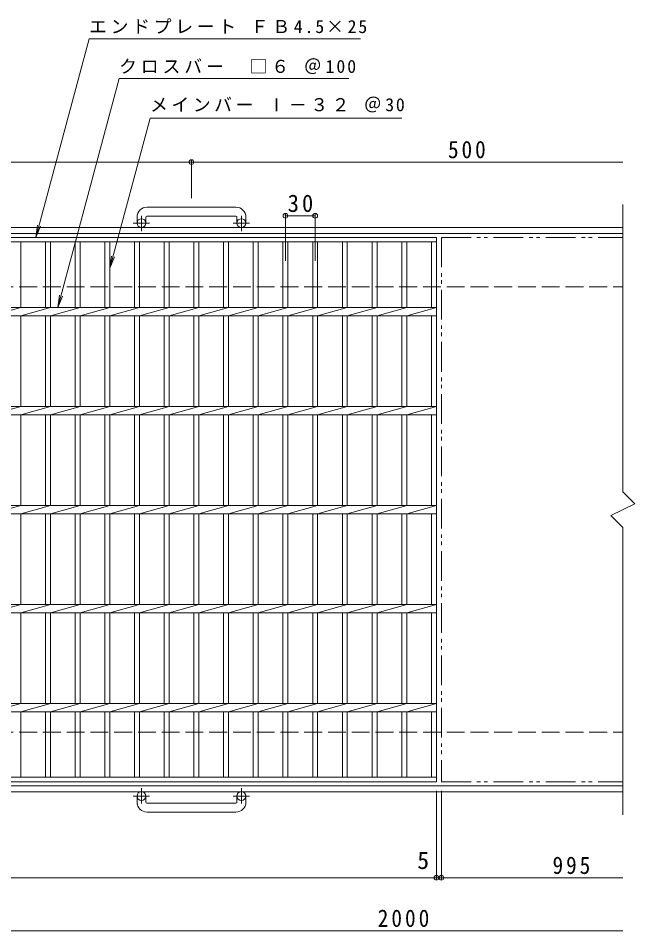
# Model space of a CAD drawing. Units: millimetres, scale not verified. Extents: x -921 to 982, y -824 to 694.
# Drawn here: x -295 to 328, y -228 to 694 of the extents above; entities that cross this region are included whole.
import ezdxf
from ezdxf.enums import TextEntityAlignment as Align

# ---------------------------------------------------------------- set-up
doc = ezdxf.new("R2010")
doc.units = ezdxf.units.MM
doc.header["$LTSCALE"] = 6
doc.header["$PDMODE"] = 32
doc.header["$PDSIZE"] = 4.8
for name, pattern in [('CHAIN1', [8, 5, -1, 1, -1]), ('DASHED3', [4, 3, -1]), ('DOUBLE_CHAIN1', [8.8, 5, -1, 0.6, -0.6, 0.6, -1])]:
    doc.linetypes.add(name, pattern=pattern)
for name, color, linetype, lineweight in [('B-1_ピット', 2, 'Continuous', 9), ('B-2_蓋', 3, 'Continuous', 9), ('B-4_寸法', 7, 'Continuous', 9)]:
    doc.layers.add(name, color=color, linetype=linetype, lineweight=lineweight)
doc.styles.add('ＭＳ ゴシック', font='')
doc.styles.get('ＭＳ ゴシック').set_extended_font_data('MS Gothic')

msp = doc.modelspace()

# ---------------------------------------------------------------- linework, layer by layer
at = {"layer": 'B-1_ピット'}
for p, q in [((-74.697, 503.383), (-164.697, 503.383)), ((-174.697, 493.384), (-174.697, 487.284)), ((-165.697, 493.384), (-165.697, 487.284)), ((-164.698, 494.383), (-74.697, 494.383)), ((-73.697, 493.384), (-73.697, 487.284)), ((-64.697, 493.384), (-64.697, 487.284)), ((-869.697, 482.784), (316.216, 482.784)), ((-869.697, 476.783), (316.216, 476.783)), ((-869.697, -81.216), (316.216, -81.216)), ((-869.697, -87.216), (316.216, -87.216)), ((-174.697, -97.817), (-174.697, -91.716)), ((-165.697, -97.817), (-165.697, -91.716)), ((-73.697, -97.817), (-73.697, -91.716)), ((-64.697, -97.817), (-64.697, -91.716)), ((-164.698, -98.817), (-74.697, -98.817)), ((-74.697, -107.817), (-164.697, -107.817))]:
    msp.add_line(p, q, dxfattribs=at)
at = {"layer": 'B-1_ピット', "linetype": 'CHAIN1'}
for p, q in [((-170.197, 479.175), (-170.197, 494.774)), ((-69.197, 479.175), (-69.197, 494.774)), ((-162.034, 487.284), (-178.441, 487.284)), ((-61.034, 487.284), (-77.441, 487.284)), ((-162.034, -91.716), (-178.441, -91.716)), ((-170.197, -83.61), (-170.197, -99.206)), ((-61.034, -91.716), (-77.441, -91.716)), ((-69.197, -83.61), (-69.197, -99.206))]:
    msp.add_line(p, q, dxfattribs=at)
at = {"layer": 'B-1_ピット', "linetype": 'DASHED3'}
for p, q in [((-869.697, 422.784), (316.216, 422.784)), ((-869.697, -27.216), (316.216, -27.216))]:
    msp.add_line(p, q, dxfattribs=at)
at = {"layer": 'B-1_ピット'}
for centre in [(-170.197, 487.284), (-69.197, 487.284), (-170.197, -91.716), (-69.197, -91.716)]:
    msp.add_circle(centre, 4.5, dxfattribs=at)
for centre, radius, start, end in [((-164.697, 493.384), 10, 90, 180), ((-74.697, 493.384), 10, 0, 90), ((-164.698, 493.384), 1, 90, 180), ((-74.697, 493.384), 1, 0, 90), ((-164.697, -97.817), 10, 180, 270), ((-164.698, -97.817), 1, 180, 270), ((-74.697, -97.817), 10, 270, 0), ((-74.697, -97.817), 1, 270, 0)]:
    msp.add_arc(centre, radius, start, end, dxfattribs=at)
at = {"layer": 'B-2_蓋'}
for p, q in [((316.216, 506.285), (316.216, 215.784)), ((-867.197, 472.784), (127.803, 472.784)), ((127.803, 472.784), (127.803, -77.216)), ((-867.197, 468.284), (127.803, 468.284)), ((-292.197, 468.284), (-292.197, 402.024)), ((-267.197, 468.284), (-267.197, 402.024)), ((-262.197, 468.284), (-262.197, 402.024)), ((-237.197, 468.284), (-237.197, 402.024)), ((-232.197, 468.284), (-232.197, 402.024)), ((-207.197, 468.284), (-207.197, 402.024)), ((-202.197, 468.284), (-202.197, 402.024)), ((-177.197, 468.284), (-177.197, 402.024)), ((-172.198, 468.284), (-172.198, 402.024)), ((-147.197, 468.284), (-147.197, 402.024)), ((-142.197, 468.284), (-142.197, 402.024)), ((-117.197, 468.284), (-117.197, 402.024)), ((-112.197, 468.284), (-112.197, 402.024)), ((-87.197, 468.284), (-87.197, 402.024)), ((-82.197, 468.284), (-82.197, 402.024)), ((-57.197, 468.284), (-57.197, 402.024)), ((-52.198, 468.284), (-52.198, 402.024)), ((-27.197, 468.284), (-27.197, 402.024)), ((-22.198, 468.284), (-22.198, 402.024)), ((2.803, 468.284), (2.803, 402.024)), ((7.803, 468.284), (7.803, 402.024)), ((32.804, 468.284), (32.804, 402.024)), ((37.803, 468.284), (37.803, 402.024)), ((62.803, 468.284), (62.803, 402.024)), ((67.803, 468.284), (67.803, 402.024)), ((92.803, 468.284), (92.803, 402.024)), ((97.803, 468.284), (97.803, 402.024)), ((122.803, 468.284), (122.803, 402.024)), ((-867.197, 402.024), (127.803, 402.024)), ((-292.197, 402.024), (-322.197, 393.544)), ((-262.197, 402.024), (-292.197, 393.544)), ((-232.197, 402.024), (-262.197, 393.544)), ((-202.197, 402.024), (-232.197, 393.544)), ((-172.197, 402.024), (-202.197, 393.544)), ((-142.197, 402.024), (-172.198, 393.544)), ((-112.197, 402.024), (-142.197, 393.544)), ((-82.197, 402.024), (-112.197, 393.544)), ((-52.197, 402.024), (-82.197, 393.544)), ((-22.198, 402.024), (-52.198, 393.544)), ((7.803, 402.024), (-22.198, 393.544)), ((37.803, 402.024), (7.803, 393.544)), ((67.803, 402.024), (37.803, 393.544)), ((97.803, 402.024), (67.803, 393.544)), ((127.803, 402.024), (97.803, 393.544)), ((-867.197, 393.544), (127.803, 393.544)), ((-292.197, 393.544), (-292.197, 302.024)), ((-267.197, 393.544), (-267.197, 302.024)), ((-262.197, 393.544), (-262.197, 302.024)), ((-237.197, 393.544), (-237.197, 302.024)), ((-232.197, 393.544), (-232.197, 302.024)), ((-207.197, 393.544), (-207.197, 302.024)), ((-202.197, 393.544), (-202.197, 302.024)), ((-177.197, 393.544), (-177.197, 302.024)), ((-172.198, 393.544), (-172.198, 302.024)), ((-147.197, 393.544), (-147.197, 302.024)), ((-142.197, 393.544), (-142.197, 302.024)), ((-117.197, 393.544), (-117.197, 302.024)), ((-112.197, 393.544), (-112.197, 302.024)), ((-87.197, 393.544), (-87.197, 302.024)), ((-82.197, 393.544), (-82.197, 302.024)), ((-57.197, 393.544), (-57.197, 302.024)), ((-52.198, 393.544), (-52.198, 302.024)), ((-27.197, 393.544), (-27.197, 302.024)), ((-22.198, 393.544), (-22.198, 302.024)), ((2.803, 393.544), (2.803, 302.024)), ((7.803, 393.544), (7.803, 302.024)), ((32.804, 393.544), (32.804, 302.024)), ((37.803, 393.544), (37.803, 302.024)), ((62.803, 393.544), (62.803, 302.024)), ((67.803, 393.544), (67.803, 302.024)), ((92.803, 393.544), (92.803, 302.024)), ((97.803, 393.544), (97.803, 302.024)), ((122.803, 393.544), (122.803, 302.024)), ((-867.197, 302.024), (127.803, 302.024)), ((-292.197, 302.024), (-322.197, 293.544)), ((-262.197, 302.024), (-292.197, 293.544)), ((-232.197, 302.024), (-262.197, 293.544)), ((-202.197, 302.024), (-232.197, 293.544)), ((-172.197, 302.024), (-202.197, 293.544)), ((-142.197, 302.024), (-172.198, 293.544)), ((-112.197, 302.024), (-142.197, 293.544)), ((-82.197, 302.024), (-112.197, 293.544)), ((-52.197, 302.024), (-82.197, 293.544)), ((-22.198, 302.024), (-52.198, 293.544)), ((7.803, 302.024), (-22.198, 293.544)), ((37.803, 302.024), (7.803, 293.544)), ((67.803, 302.024), (37.803, 293.544)), ((97.803, 302.024), (67.803, 293.544)), ((127.803, 302.024), (97.803, 293.544)), ((-867.197, 293.544), (127.803, 293.544)), ((-292.197, 293.544), (-292.197, 202.024)), ((-267.197, 293.544), (-267.197, 202.024)), ((-262.197, 293.544), (-262.197, 202.024)), ((-237.197, 293.544), (-237.197, 202.024)), ((-232.197, 293.544), (-232.197, 202.024)), ((-207.197, 293.544), (-207.197, 202.024)), ((-202.197, 293.544), (-202.197, 202.024)), ((-177.197, 293.544), (-177.197, 202.024)), ((-172.198, 293.544), (-172.198, 202.024)), ((-147.197, 293.544), (-147.197, 202.024)), ((-142.197, 293.544), (-142.197, 202.024)), ((-117.197, 293.544), (-117.197, 202.024)), ((-112.197, 293.544), (-112.197, 202.024)), ((-87.197, 293.544), (-87.197, 202.024)), ((-82.197, 293.544), (-82.197, 202.024)), ((-57.197, 293.544), (-57.197, 202.024)), ((-52.198, 293.544), (-52.198, 202.024)), ((-27.197, 293.544), (-27.197, 202.024)), ((-22.198, 293.544), (-22.198, 202.024)), ((2.803, 293.544), (2.803, 202.024)), ((7.803, 293.544), (7.803, 202.024)), ((32.804, 293.544), (32.804, 202.024)), ((37.803, 293.544), (37.803, 202.024)), ((62.803, 293.544), (62.803, 202.024)), ((67.803, 293.544), (67.803, 202.024)), ((92.803, 293.544), (92.803, 202.024)), ((97.803, 293.544), (97.803, 202.024)), ((122.803, 293.544), (122.803, 202.024)), ((-867.197, 202.024), (127.803, 202.024)), ((-292.197, 202.024), (-322.197, 193.544)), ((-262.197, 202.024), (-292.197, 193.544)), ((-232.197, 202.024), (-262.197, 193.544)), ((-202.197, 202.024), (-232.197, 193.544)), ((-172.197, 202.024), (-202.197, 193.544)), ((-142.197, 202.024), (-172.198, 193.544)), ((-112.197, 202.024), (-142.197, 193.544)), ((-82.197, 202.024), (-112.197, 193.544)), ((-52.197, 202.024), (-82.197, 193.544)), ((-22.198, 202.024), (-52.198, 193.544)), ((7.803, 202.024), (-22.198, 193.544)), ((37.803, 202.024), (7.803, 193.544)), ((67.803, 202.024), (37.803, 193.544)), ((97.803, 202.024), (67.803, 193.544)), ((127.803, 202.024), (97.803, 193.544)), ((-867.197, 193.544), (127.803, 193.544)), ((-292.197, 193.544), (-292.197, 102.024)), ((-267.197, 193.544), (-267.197, 102.024)), ((-262.197, 193.544), (-262.197, 102.024)), ((-237.197, 193.544), (-237.197, 102.024)), ((-232.197, 193.544), (-232.197, 102.024)), ((-207.197, 193.544), (-207.197, 102.024)), ((-202.197, 193.544), (-202.197, 102.024)), ((-177.197, 193.544), (-177.197, 102.024)), ((-172.198, 193.544), (-172.198, 102.024)), ((-147.197, 193.544), (-147.197, 102.024)), ((-142.197, 193.544), (-142.197, 102.024)), ((-117.197, 193.544), (-117.197, 102.024)), ((-112.197, 193.544), (-112.197, 102.024)), ((-87.197, 193.544), (-87.197, 102.024)), ((-82.197, 193.544), (-82.197, 102.024)), ((-57.197, 193.544), (-57.197, 102.024)), ((-52.198, 193.544), (-52.198, 102.024)), ((-27.197, 193.544), (-27.197, 102.024)), ((-22.198, 193.544), (-22.198, 102.024)), ((2.803, 193.544), (2.803, 102.024)), ((7.803, 193.544), (7.803, 102.024)), ((32.804, 193.544), (32.804, 102.024)), ((37.803, 193.544), (37.803, 102.024)), ((62.803, 193.544), (62.803, 102.024)), ((67.803, 193.544), (67.803, 102.024)), ((92.803, 193.544), (92.803, 102.024)), ((97.803, 193.544), (97.803, 102.024)), ((122.803, 193.544), (122.803, 102.024)), ((316.216, 179.784), (316.216, -110.717)), ((-292.197, 102.024), (-322.197, 93.544)), ((-262.197, 102.024), (-292.197, 93.544)), ((-232.197, 102.024), (-262.197, 93.544)), ((-202.197, 102.024), (-232.197, 93.544)), ((-172.197, 102.024), (-202.197, 93.544)), ((-142.197, 102.024), (-172.198, 93.544)), ((-112.197, 102.024), (-142.197, 93.544)), ((-82.197, 102.024), (-112.197, 93.544)), ((-52.197, 102.024), (-82.197, 93.544)), ((-22.198, 102.024), (-52.198, 93.544)), ((7.803, 102.024), (-22.198, 93.544)), ((37.803, 102.024), (7.803, 93.544)), ((67.803, 102.024), (37.803, 93.544)), ((97.803, 102.024), (67.803, 93.544)), ((-867.197, 93.544), (127.803, 93.544)), ((-292.197, 93.544), (-292.197, 2.024)), ((-267.197, 93.544), (-267.197, 2.024)), ((-262.197, 93.544), (-262.197, 2.024)), ((-237.197, 93.544), (-237.197, 2.024)), ((-232.197, 93.544), (-232.197, 2.024)), ((-207.197, 93.544), (-207.197, 2.024)), ((-202.197, 93.544), (-202.197, 2.024)), ((-177.197, 93.544), (-177.197, 2.024)), ((-172.198, 93.544), (-172.198, 2.024)), ((-147.197, 93.544), (-147.197, 2.024)), ((-142.197, 93.544), (-142.197, 2.024)), ((-117.197, 93.544), (-117.197, 2.024)), ((-112.197, 93.544), (-112.197, 2.024)), ((-87.197, 93.544), (-87.197, 2.024)), ((-82.197, 93.544), (-82.197, 2.024)), ((-57.197, 93.544), (-57.197, 2.024)), ((-52.198, 93.544), (-52.198, 2.024)), ((-27.197, 93.544), (-27.197, 2.024)), ((-22.198, 93.544), (-22.198, 2.024)), ((2.803, 93.544), (2.803, 2.024)), ((7.803, 93.544), (7.803, 2.024)), ((32.804, 93.544), (32.804, 2.024)), ((37.803, 93.544), (37.803, 2.024)), ((62.803, 93.544), (62.803, 2.024)), ((67.803, 93.544), (67.803, 2.024)), ((92.803, 93.544), (92.803, 2.024)), ((97.803, 93.544), (97.803, 2.024)), ((122.803, 93.544), (122.803, 2.024)), ((-867.197, 2.024), (127.803, 2.024)), ((-292.197, 2.024), (-322.197, -6.456)), ((-262.197, 2.024), (-292.197, -6.456)), ((-232.197, 2.024), (-262.197, -6.456)), ((-202.197, 2.024), (-232.197, -6.456)), ((-172.197, 2.024), (-202.197, -6.456)), ((-142.197, 2.024), (-172.198, -6.456)), ((-112.197, 2.024), (-142.197, -6.456)), ((-82.197, 2.024), (-112.197, -6.456)), ((-52.197, 2.024), (-82.197, -6.456)), ((-22.198, 2.024), (-52.198, -6.456)), ((7.803, 2.024), (-22.198, -6.456)), ((37.803, 2.024), (7.803, -6.456)), ((67.803, 2.024), (37.803, -6.456)), ((97.803, 2.024), (67.803, -6.456)), ((127.803, 2.024), (97.803, -6.456)), ((-867.197, -6.456), (127.803, -6.456)), ((-292.197, -6.456), (-292.197, -72.717)), ((-267.197, -6.456), (-267.197, -72.717)), ((-262.197, -6.456), (-262.197, -72.717)), ((-237.197, -6.456), (-237.197, -72.717)), ((-232.197, -6.456), (-232.197, -72.717)), ((-207.197, -6.456), (-207.197, -72.717)), ((-202.197, -6.456), (-202.197, -72.717)), ((-177.197, -6.456), (-177.197, -72.717)), ((-172.198, -6.456), (-172.198, -72.717)), ((-147.197, -6.456), (-147.197, -72.717)), ((-142.197, -6.456), (-142.197, -72.717)), ((-117.197, -6.456), (-117.197, -72.717)), ((-112.197, -6.456), (-112.197, -72.717)), ((-87.197, -6.456), (-87.197, -72.717)), ((-82.197, -6.456), (-82.197, -72.717)), ((-57.197, -6.456), (-57.197, -72.717)), ((-52.198, -6.456), (-52.198, -72.717)), ((-27.197, -6.456), (-27.197, -72.717)), ((-22.198, -6.456), (-22.198, -72.717)), ((2.803, -6.456), (2.803, -72.717)), ((7.803, -6.456), (7.803, -72.717)), ((32.804, -6.456), (32.804, -72.717)), ((37.803, -6.456), (37.803, -72.717)), ((62.803, -6.456), (62.803, -72.717)), ((67.803, -6.456), (67.803, -72.717)), ((92.803, -6.456), (92.803, -72.717)), ((97.803, -6.456), (97.803, -72.717)), ((122.803, -6.456), (122.803, -72.717)), ((127.803, -72.717), (-867.197, -72.717)), ((127.803, -77.216), (-867.197, -77.216))]:
    msp.add_line(p, q, dxfattribs=at)
at = {"layer": 'B-2_蓋', "linetype": 'DOUBLE_CHAIN1'}
for p, q in [((132.803, 472.784), (132.803, -77.216)), ((132.803, 472.784), (316.216, 472.784)), ((132.803, -77.216), (316.216, -77.216))]:
    msp.add_line(p, q, dxfattribs=at)
at = {"layer": 'B-2_蓋'}
for points in [[(316.216, 215.784), (328.216, 203.784), (304.216, 191.784), (316.216, 179.784)], [(-867.197, 102.024), (127.803, 102.024), (97.803, 93.544)]]:
    msp.add_lwpolyline(points, dxfattribs=at)
at = {"layer": 'B-4_寸法'}
for p, q in [((-276.956, 472.784), (-223.205, 673.384)), ((-223.205, 673.384), (50.975, 673.384)), ((-254.788, 402.024), (-192.795, 633.384)), ((-192.795, 633.384), (39.329, 633.384)), ((-202.197, 441.652), (-161.541, 593.384)), ((-161.541, 593.384), (92.94, 593.384)), ((-619.697, 549.025), (-119.697, 549.025)), ((-119.697, 512.383), (-119.697, 550.825)), ((-119.697, 549.025), (316.216, 549.025)), ((-24.697, 449.33), (-24.697, 496.52)), ((-24.697, 494.72), (5.303, 494.72)), ((5.303, 449.33), (5.303, 496.52)), ((-276.956, 472.784), (-275.325, 485.177)), ((-276.956, 472.784), (-272.173, 484.332)), ((-202.197, 441.652), (-200.566, 454.045)), ((-202.197, 441.652), (-197.414, 453.2)), ((-254.788, 402.024), (-253.156, 414.417)), ((-254.788, 402.024), (-250.004, 413.572)), ((127.803, -86.216), (127.803, -176.043)), ((132.803, -86.216), (132.803, -176.043)), ((127.803, -174.243), (-921.227, -174.243)), ((127.803, -174.243), (132.803, -174.243)), ((132.803, -174.243), (316.216, -174.243)), ((-869.697, -227.757), (316.216, -227.757))]:
    msp.add_line(p, q, dxfattribs=at)
for p in [(-119.697, 549.025), (-24.697, 494.72), (5.303, 494.72), (127.803, -174.243), (132.803, -174.243)]:
    msp.add_point(p, dxfattribs=at)

# ---------------------------------------------------------------- texts
at = {"layer": 'B-4_寸法', "color": 2, "style": 'ＭＳ ゴシック'}
msp.add_text('5', height=17.6, dxfattribs=at).set_placement((108.464, -170.643), align=Align.BOTTOM_LEFT)
at = {"layer": 'B-4_寸法', "char_height": 13.2, "attachment_point": 7, "style": 'ＭＳ ゴシック'}
for s, insert in [('\\T1.21;エンドプレート\\~ＦＢ4.5×25', (-223.205, 678.597)), ('\\T1.22;クロスバー\\~\\~□６\\~＠100', (-192.795, 637.873)), ('\\T1.2;メインバー\\~Ⅰ－３２\\~＠30', (-161.541, 599.12))]:
    msp.add_mtext(s, dxfattribs=dict(at, insert=insert))
at = {"layer": 'B-4_寸法', "color": 2, "char_height": 17.6, "attachment_point": 7, "style": 'ＭＳ ゴシック'}
for s, insert in [('\\T1.27;\\W0.9;500', (139.503, 552.625)), ('\\T1.27;\\W0.95;30', (-22.447, 498.32)), ('\\T1.27;\\W0.9;995', (245.14, -170.643)), ('\\T1.28;\\W0.9;2000', (68.484, -224.157))]:
    msp.add_mtext(s, dxfattribs=dict(at, insert=insert))

doc.saveas('drawing.dxf')
